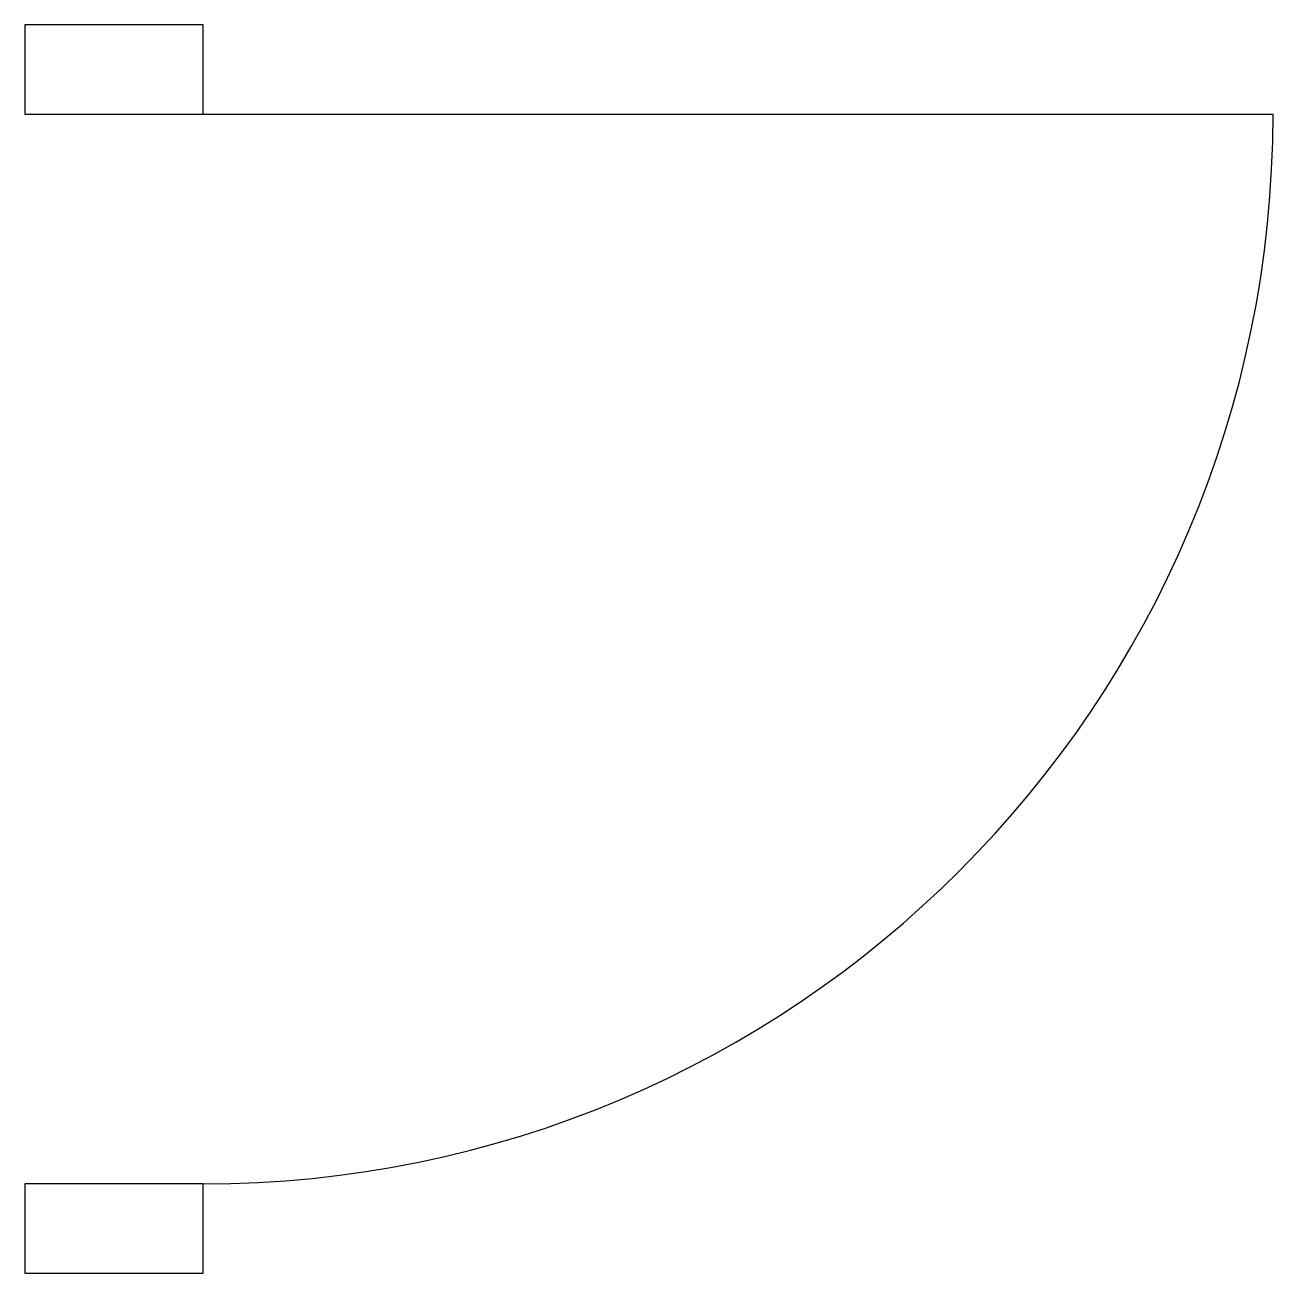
# Model space of a CAD drawing. Header units: millimetres. Extents: x 4483.7 to 4553.7, y 5392.2 to 5462.2.
import ezdxf

# ---------------------------------------------------------------- set-up
doc = ezdxf.new("R2010")
doc.units = ezdxf.units.MM
doc.layers.add('dim', color=9, linetype='Continuous')

msp = doc.modelspace()

# ---------------------------------------------------------------- linework, layer by layer
for points in [[(4483.741, 5462.151), (4483.741, 5457.151), (4493.741, 5457.151), (4493.741, 5462.151)], [(4483.741, 5397.151), (4483.741, 5392.151), (4493.741, 5392.151), (4493.741, 5397.151)]]:
    msp.add_lwpolyline(points, close=True)
at = {"layer": 'dim'}
msp.add_line((4493.741, 5457.151), (4553.741, 5457.151), dxfattribs=at)
msp.add_arc((4493.741, 5457.151), 60, 270, 0, dxfattribs=at)

doc.saveas('drawing.dxf')
